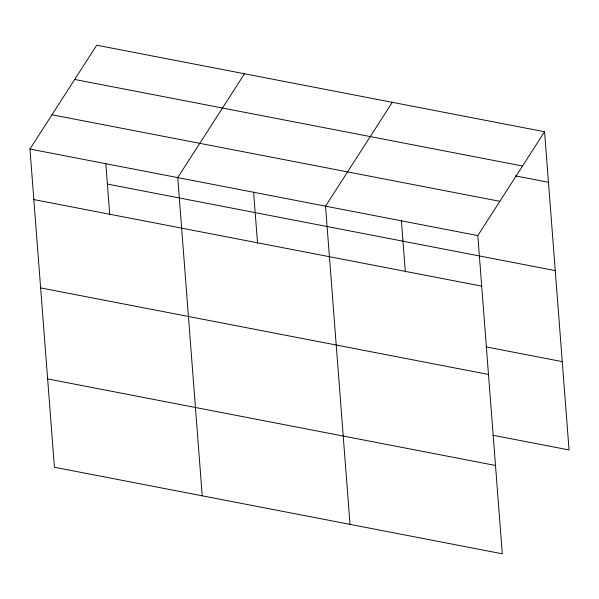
<?xml version="1.0" encoding="UTF-8"?>
<svg xmlns="http://www.w3.org/2000/svg" width="599" height="599" viewBox="0 0 599 599"><rect width="100%" height="100%" fill="white"/><g stroke="black" fill="none" stroke-linecap="round" stroke-linejoin="round"><path stroke-width="0.9" d="M544.566 131.743L477.807 235.587L502.291 553.798L54.434 467.257L29.95 149.046L96.709 45.202L544.566 131.743L569.05 449.954L492.917 435.241M244.504 73.759L177.746 177.603L202.23 495.815M392.293 102.317L325.534 206.161L350.018 524.38M74.68 79.465L522.538 166.013M515.432 175.896L548.452 182.276M51.978 114.776L499.836 201.316M29.95 149.046L477.807 235.587M107.393 184.065L555.251 270.613M33.836 199.579L481.693 286.127M486.118 346.911L562.251 361.624M40.635 287.917L488.492 374.457M47.635 378.927L495.493 465.468M401.405 220.732L405.336 271.834M253.609 192.174L257.548 243.276M105.821 163.609L109.752 214.712"/></g></svg>
